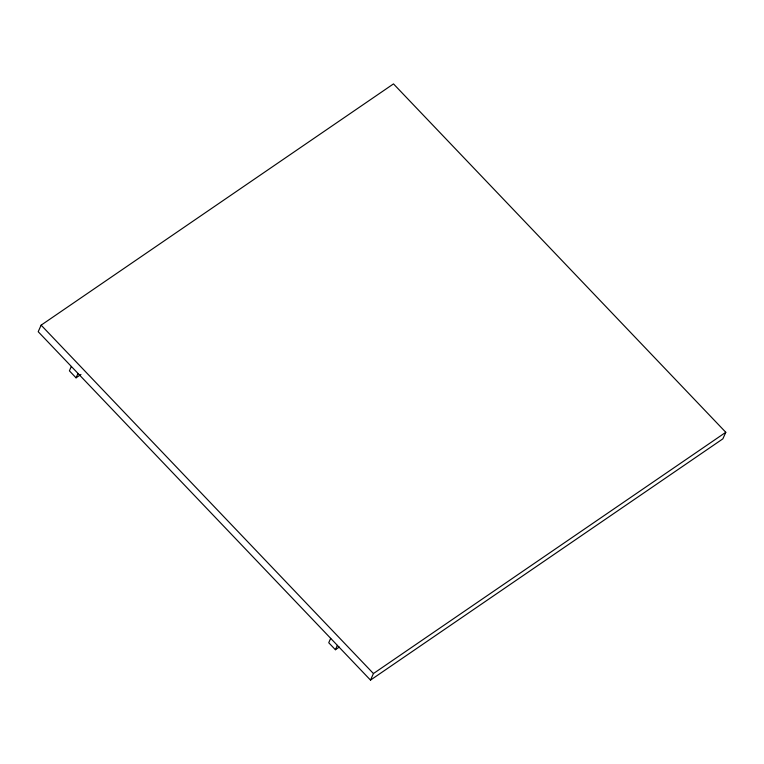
<?xml version="1.0" encoding="UTF-8"?>
<svg xmlns="http://www.w3.org/2000/svg" width="764" height="764" viewBox="0 0 764 764"><rect width="100%" height="100%" fill="white"/><g stroke="black" fill="none" stroke-linecap="round" stroke-linejoin="round"><path stroke-width="1.15" d="M41.132 325.158L38.2 331.71L370.502 680.103L722.868 438.842L725.8 432.29L393.498 83.897L41.132 325.158L373.434 673.552L370.502 680.103M71.338 366.462L69.39 370.836L76.056 377.827L80.955 374.475M76.056 377.827L78.014 373.453M330.688 638.36L328.73 642.734L335.406 649.725L339.283 647.07M335.406 649.725L337.354 645.36M373.434 673.552L725.8 432.29"/></g></svg>
